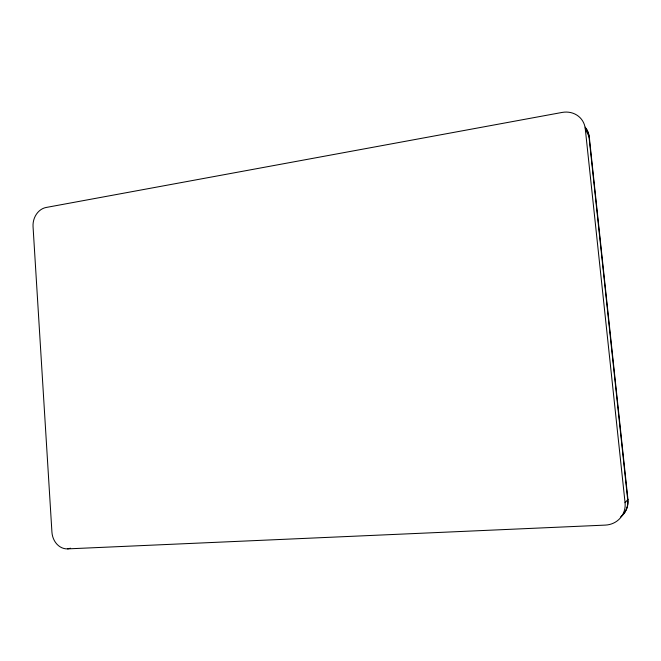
<?xml version="1.0" encoding="UTF-8"?>
<svg xmlns="http://www.w3.org/2000/svg" width="661" height="661" viewBox="0 0 661 661"><rect width="100%" height="100%" fill="white"/><g stroke="black" fill="none" stroke-linecap="round" stroke-linejoin="round"><path stroke-width="0.99" d="M589.315 137.224L585.266 128.705A21.565 19.756 -35.2 0 0 562.147 112.428L46.146 207.471A16.971 14.129 -77.7 0 0 33.05 226.616L51.93 532.122A17.525 14.707 84.8 0 0 67.637 548.878L605.352 525.098A22.193 20.962 29.9 0 0 625.058 502.69L627.95 499.46L589.315 137.224A20.896 19.186 -34.4 0 0 586.125 128.746M67.637 548.878L70.545 548.217M585.266 128.705L625.058 502.69M620.365 517.208A21.557 20.367 29.1 0 0 627.694 499.741L588.959 136.472A20.954 19.235 -34.5 0 0 585.159 127.168M627.95 499.46A21.491 20.309 29.1 0 1 622.009 515.696"/></g></svg>
